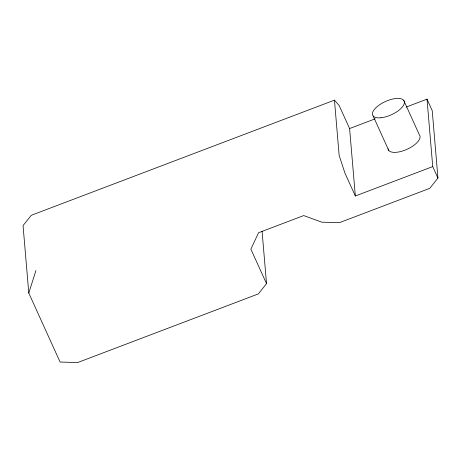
<?xml version="1.0" encoding="UTF-8"?>
<svg xmlns="http://www.w3.org/2000/svg" width="461" height="461" viewBox="0 0 461 461"><rect width="100%" height="100%" fill="white"/><g stroke="black" fill="none" stroke-linecap="round" stroke-linejoin="round"><path stroke-width="0.69" d="M262.073 231.266L266.527 283.648L258.321 293.922L77.69 362.53L60.091 362.058L28.784 293.035L35.946 270.498M406.147 107.073L427.013 99.15L432.222 110.634L437.95 178.073L429.744 188.347L339.434 222.651L321.83 222.179L303.713 215.575L258.558 232.73L250.87 249.136L266.527 283.648M427.013 99.15L432.741 166.594L355.333 195.994L349.599 128.55L339.158 105.523L334.461 100.146L31.256 215.31L23.05 225.579L28.784 293.035M349.599 128.55L375.179 118.834M403.698 100.302L419.354 134.819A17.27 7.272 -24.4 0 1 406.798 149.399A17.27 7.272 -24.4 0 1 388.07 148.73M432.741 166.594L437.95 178.073M373.128 115.976L388.779 150.493M355.333 195.994L344.88 172.961L339.14 155.322L334.461 100.146M380.97 117.762A17.27 7.272 -24.4 0 0 404.412 102.065A17.27 7.272 -24.4 0 0 379.852 104.595A17.27 7.272 -24.4 0 0 380.97 117.762"/></g></svg>
